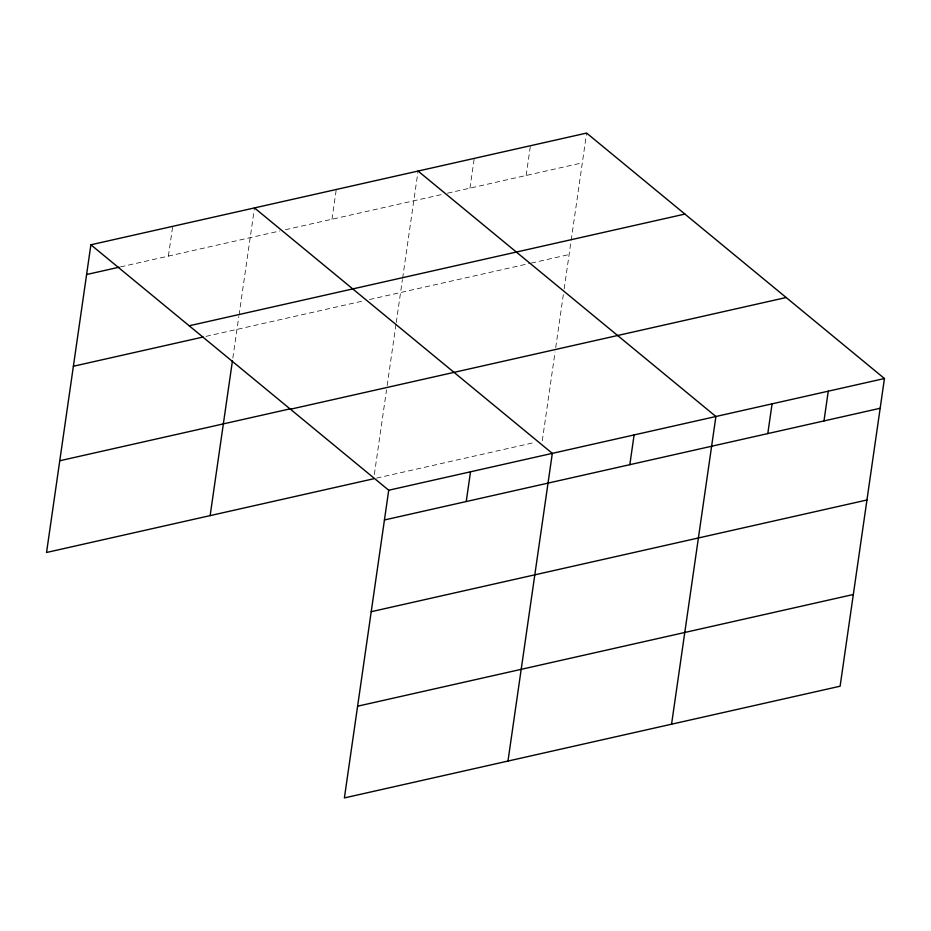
<?xml version="1.0" encoding="UTF-8"?>
<svg xmlns="http://www.w3.org/2000/svg" width="931" height="931" viewBox="0 0 931 931"><rect width="100%" height="100%" fill="white"/><g stroke="black" fill="none" stroke-linecap="round" stroke-linejoin="round"><path stroke-width="0.7" stroke-dasharray="4.66 3.49" d="M168.395 256.095L172.689 226.349M232.843 358.028L238.836 316.493M239.046 315.062L254.477 207.916M331.983 219.239L336.277 189.482M374.343 474.449L386.54 389.903M387.156 385.597L396.024 324.035M396.234 322.603L402.425 279.626M402.634 278.194L418.066 171.06M469.969 188.143L474.251 158.398M526.143 175.482L530.437 145.736M542.273 440.77L555.085 351.918M555.702 347.624L563.336 294.638M564.163 288.913L570.971 241.653M571.18 240.221L586.611 133.075M120.448 266.906L279.812 230.993M285.445 229.724L441.876 194.474M447.497 193.206L582.329 162.832M205.949 336.382L363.893 300.794M369.537 299.514L529.786 263.415M531.194 263.101L569.109 254.547M376.543 478.127L535.255 442.353"/><path stroke-width="1.4" d="M90.889 244.783L388.727 490.23L344.389 797.925L840.111 686.217L884.45 378.521L586.611 133.075L90.889 244.783L46.55 552.479L373.727 478.755M210.138 515.611L232.436 360.891M466.233 501.541L470.516 471.796M507.977 761.058L552.316 453.362L254.477 207.916M629.822 464.685L634.104 434.928M671.565 724.202L715.904 416.506L418.066 171.06M767.796 433.59L772.09 403.845M823.982 420.928L828.264 391.183M86.606 274.529L119.04 267.22M189.179 325.78L684.902 214.072M73.386 366.255L203.133 337.022M59.77 460.752L291.054 408.639M290.437 409.233L786.16 297.524M388.727 490.23L884.45 378.521M384.433 519.975L880.167 408.267M371.213 611.702L866.947 499.994M357.597 706.198L853.331 594.502"/></g></svg>
